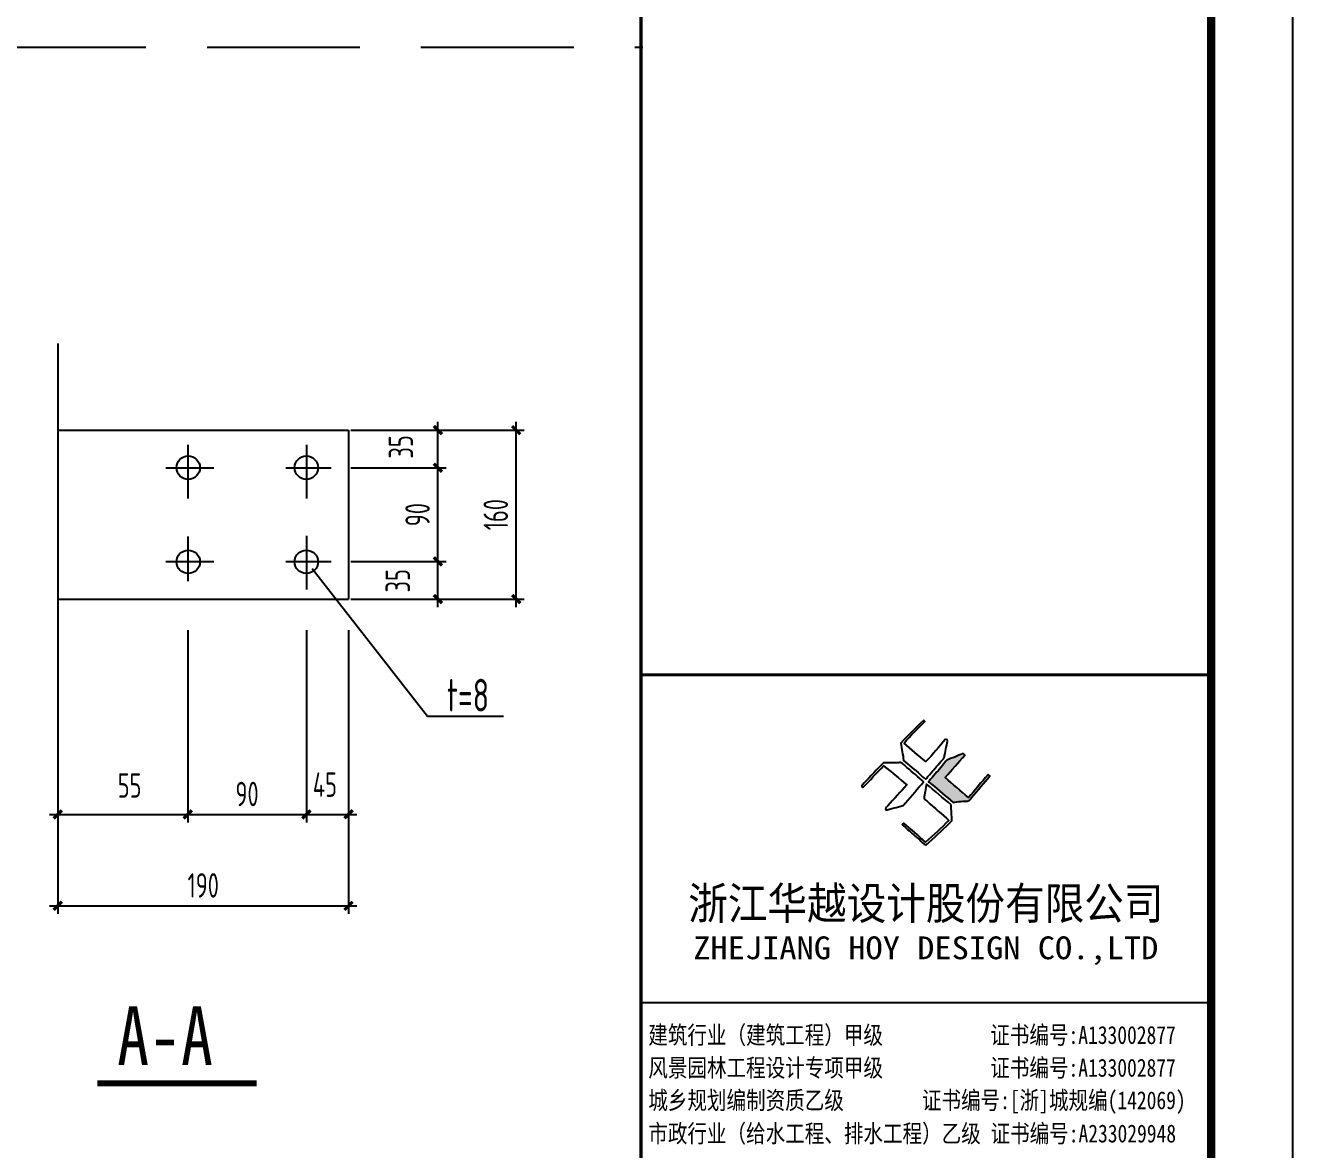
# Model space of a CAD drawing. Header units: millimetres. Extents: x 6950065 to 7140129, y 16284814 to 19754034.
# Drawn here: x 7069105 to 7084660, y 17765533 to 17779332 of the extents above; entities that cross this region are included whole.
import ezdxf
from ezdxf.enums import TextEntityAlignment as Align

# ---------------------------------------------------------------- set-up
doc = ezdxf.new("R2010")
doc.units = ezdxf.units.MM
doc.header["$LTSCALE"] = 1500
doc.header["$MEASUREMENT"] = 0
doc.linetypes.add('DASH', pattern=[0.35, 0.25, -0.1])
doc.layers.get('Defpoints').update_dxf_attribs({"color": 1})
for name, color, linetype in [('1', 7, 'Continuous'), ('AXIS', 3, 'Continuous'), ('C型钢', 6, 'Continuous'), ('PUB_DIM', 161, 'Continuous'), ('PUB_TEXT', 7, 'Continuous'), ('PUB_TITLE', 4, 'Continuous'), ('TK', 4, 'Continuous'), ('综合布线', 6, 'Continuous')]:
    doc.layers.add(name, color=color, linetype=linetype)
doc.styles.add('-宋体', font='', dxfattribs={"width": 0.8})
doc.styles.add('HT', font='simhei.ttf', dxfattribs={"width": 0.7})
doc.styles.add('TSSD_Dimension', font='Tssdeng.shx', dxfattribs={"width": 0.7, "bigfont": 'hztxt.shx'})
doc.styles.add('TSSD_REIN', font='tssdeng.shx', dxfattribs={"width": 0.7, "bigfont": 'tssdchn.shx'})
doc.styles.add('图签黑体', font='simhei.ttf', dxfattribs={"height": 550})
doc.styles.get('-宋体').set_extended_font_data('SimSun')
doc.dimstyles.new('TSSD_20_100', dxfattribs={"dimtxt": 300, "dimasz": 100, "dimexe": 100, "dimexo": 250, "dimgap": 100, "dimtad": 1, "dimdec": 0, "dimlfac": 0.2, "dimzin": 0, "dimdsep": 46, "dimtxsty": 'TSSD_Dimension', "dimblk": 'ARCHTICK', "dimcen": 0, "dimdle": 100, "dimclrt": 7, "dimadec": 0, "dimazin": 0, "dimtfac": 1, "dimtdec": 0, "dimtix": 1, "dimtmove": 2, "dimatfit": 3, "dimfxl": 0, "dimtolj": 1, "dimtzin": 0, "dimarcsym": 0})

# ---------------------------------------------------------------- blocks, each defined once
blk = doc.blocks.new('_ArchTick')
at = {"color": 0, "linetype": 'ByBlock', "const_width": 0.4}
blk.add_lwpolyline([(-0.5, -0.5), (0.5, 0.5)], dxfattribs=at)
blk = doc.blocks.new('*D955')
at = {"layer": 'Defpoints', "color": 0}
for p in [(7069503, 17771299), (7073072, 17771299), (7073072, 17768526)]:
    blk.add_point(p, dxfattribs=at)
at = {"layer": 'PUB_DIM', "color": 0, "lineweight": -2}
for p, q in [((7069503, 17771049), (7069503, 17768426)), ((7073072, 17771049), (7073072, 17768426)), ((7069403, 17768526), (7073172, 17768526))]:
    blk.add_line(p, q, dxfattribs=at)
at = {"layer": 'PUB_DIM', "color": 0, "lineweight": -2, "xscale": 100, "yscale": 100, "zscale": 100, "rotation": 180}
blk.add_blockref('_ArchTick', (7069503, 17768526), dxfattribs=at)
at = {"layer": 'PUB_DIM', "color": 0, "lineweight": -2, "xscale": 100, "yscale": 100, "zscale": 100}
blk.add_blockref('_ArchTick', (7073072, 17768526), dxfattribs=at)
at = {"layer": 'PUB_DIM', "color": 7, "insert": (7071288, 17768776), "char_height": 300, "attachment_point": 5, "style": 'TSSD_Dimension'}
blk.add_mtext('\\A1;190', dxfattribs=at)
blk = doc.blocks.new('*D956')
at = {"layer": 'Defpoints', "color": 0}
for p in [(7072554, 17772160), (7073072, 17772160), (7073072, 17769648)]:
    blk.add_point(p, dxfattribs=at)
at = {"layer": 'PUB_DIM', "color": 0, "lineweight": -2}
for p, q in [((7072554, 17771910), (7072554, 17769548)), ((7073072, 17771910), (7073072, 17769548)), ((7072454, 17769648), (7073172, 17769648))]:
    blk.add_line(p, q, dxfattribs=at)
at = {"layer": 'PUB_DIM', "color": 0, "lineweight": -2, "xscale": 100, "yscale": 100, "zscale": 100, "rotation": 180}
blk.add_blockref('_ArchTick', (7072554, 17769648), dxfattribs=at)
at = {"layer": 'PUB_DIM', "color": 0, "lineweight": -2, "xscale": 100, "yscale": 100, "zscale": 100}
blk.add_blockref('_ArchTick', (7073072, 17769648), dxfattribs=at)
at = {"layer": 'PUB_DIM', "color": 7, "insert": (7072782, 17770013), "char_height": 300, "attachment_point": 5, "style": 'TSSD_Dimension'}
blk.add_mtext('\\A1;45', dxfattribs=at)
blk = doc.blocks.new('*D957')
at = {"layer": 'Defpoints', "color": 0}
for p in [(7071099, 17772160), (7072554, 17772160), (7072554, 17769648)]:
    blk.add_point(p, dxfattribs=at)
at = {"layer": 'PUB_DIM', "color": 0, "lineweight": -2}
for p, q in [((7071099, 17771910), (7071099, 17769548)), ((7072554, 17771910), (7072554, 17769548)), ((7070999, 17769648), (7072654, 17769648))]:
    blk.add_line(p, q, dxfattribs=at)
at = {"layer": 'PUB_DIM', "color": 0, "lineweight": -2, "xscale": 100, "yscale": 100, "zscale": 100, "rotation": 180}
blk.add_blockref('_ArchTick', (7071099, 17769648), dxfattribs=at)
at = {"layer": 'PUB_DIM', "color": 0, "lineweight": -2, "xscale": 100, "yscale": 100, "zscale": 100}
blk.add_blockref('_ArchTick', (7072554, 17769648), dxfattribs=at)
at = {"layer": 'PUB_DIM', "color": 7, "insert": (7071826, 17769898), "char_height": 300, "attachment_point": 5, "style": 'TSSD_Dimension'}
blk.add_mtext('\\A1;90', dxfattribs=at)
blk = doc.blocks.new('*D958')
at = {"layer": 'Defpoints', "color": 0}
for p in [(7069503, 17772160), (7071099, 17772160), (7071099, 17769648)]:
    blk.add_point(p, dxfattribs=at)
at = {"layer": 'PUB_DIM', "color": 0, "lineweight": -2}
for p, q in [((7069503, 17771910), (7069503, 17769548)), ((7071099, 17771910), (7071099, 17769548)), ((7069403, 17769648), (7071199, 17769648))]:
    blk.add_line(p, q, dxfattribs=at)
at = {"layer": 'PUB_DIM', "color": 0, "lineweight": -2, "xscale": 100, "yscale": 100, "zscale": 100, "rotation": 180}
blk.add_blockref('_ArchTick', (7069503, 17769648), dxfattribs=at)
at = {"layer": 'PUB_DIM', "color": 0, "lineweight": -2, "xscale": 100, "yscale": 100, "zscale": 100}
blk.add_blockref('_ArchTick', (7071099, 17769648), dxfattribs=at)
at = {"layer": 'PUB_DIM', "color": 7, "insert": (7070384, 17770002), "char_height": 300, "attachment_point": 5, "style": 'TSSD_Dimension'}
blk.add_mtext('\\A1;55', dxfattribs=at)
blk = doc.blocks.new('*D961')
at = {"layer": 'Defpoints', "color": 0}
for p in [(7072851, 17772751), (7074169, 17772751), (7072851, 17772290)]:
    blk.add_point(p, dxfattribs=at)
at = {"layer": 'PUB_DIM', "color": 0, "lineweight": -2}
for p, q in [((7074169, 17772190), (7074169, 17772851)), ((7073101, 17772751), (7074269, 17772751)), ((7073101, 17772290), (7074269, 17772290))]:
    blk.add_line(p, q, dxfattribs=at)
at = {"layer": 'PUB_DIM', "color": 0, "lineweight": -2, "xscale": 100, "yscale": 100, "zscale": 100}
for p, rotation in [((7074169, 17772751), 90), ((7074169, 17772290), 270)]:
    blk.add_blockref('_ArchTick', p, dxfattribs=dict(at, rotation=rotation))
at = {"layer": 'PUB_DIM', "color": 7, "insert": (7073676, 17772515), "char_height": 300, "attachment_point": 5, "rotation": 90, "style": 'TSSD_Dimension'}
blk.add_mtext('\\A1;35', dxfattribs=at)
blk = doc.blocks.new('*D962')
at = {"layer": 'Defpoints', "color": 0}
for p in [(7073514, 17774364), (7075129, 17774364), (7073514, 17772290)]:
    blk.add_point(p, dxfattribs=at)
at = {"layer": 'PUB_DIM', "color": 0, "lineweight": -2}
for p, q in [((7073764, 17774364), (7075229, 17774364)), ((7075129, 17772190), (7075129, 17774464)), ((7073764, 17772290), (7075229, 17772290))]:
    blk.add_line(p, q, dxfattribs=at)
at = {"layer": 'PUB_DIM', "color": 0, "lineweight": -2, "xscale": 100, "yscale": 100, "zscale": 100}
for p, rotation in [((7075129, 17774364), 90), ((7075129, 17772290), 270)]:
    blk.add_blockref('_ArchTick', p, dxfattribs=dict(at, rotation=rotation))
at = {"layer": 'PUB_DIM', "color": 7, "insert": (7074879, 17773327), "char_height": 300, "attachment_point": 5, "rotation": 90, "style": 'TSSD_Dimension'}
blk.add_mtext('\\A1;160', dxfattribs=at)
blk = doc.blocks.new('*D963')
at = {"layer": 'Defpoints', "color": 0}
for p in [(7072851, 17774364), (7074169, 17774364), (7072851, 17773903)]:
    blk.add_point(p, dxfattribs=at)
at = {"layer": 'PUB_DIM', "color": 0, "lineweight": -2}
for p, q in [((7073101, 17774364), (7074269, 17774364)), ((7074169, 17773803), (7074169, 17774464)), ((7073101, 17773903), (7074269, 17773903))]:
    blk.add_line(p, q, dxfattribs=at)
at = {"layer": 'PUB_DIM', "color": 0, "lineweight": -2, "xscale": 100, "yscale": 100, "zscale": 100}
for p, rotation in [((7074169, 17774364), 90), ((7074169, 17773903), 270)]:
    blk.add_blockref('_ArchTick', p, dxfattribs=dict(at, rotation=rotation))
at = {"layer": 'PUB_DIM', "color": 7, "insert": (7073714, 17774158), "char_height": 300, "attachment_point": 5, "rotation": 90, "style": 'TSSD_Dimension'}
blk.add_mtext('\\A1;35', dxfattribs=at)
blk = doc.blocks.new('*D964')
at = {"layer": 'Defpoints', "color": 0}
for p in [(7072851, 17773903), (7074169, 17773903), (7072851, 17772751)]:
    blk.add_point(p, dxfattribs=at)
at = {"layer": 'PUB_DIM', "color": 0, "lineweight": -2}
for p, q in [((7073101, 17773903), (7074269, 17773903)), ((7074169, 17772651), (7074169, 17774003)), ((7073101, 17772751), (7074269, 17772751))]:
    blk.add_line(p, q, dxfattribs=at)
at = {"layer": 'PUB_DIM', "color": 0, "lineweight": -2, "xscale": 100, "yscale": 100, "zscale": 100}
for p, rotation in [((7074169, 17773903), 90), ((7074169, 17772751), 270)]:
    blk.add_blockref('_ArchTick', p, dxfattribs=dict(at, rotation=rotation))
at = {"layer": 'PUB_DIM', "color": 7, "insert": (7073919, 17773327), "char_height": 300, "attachment_point": 5, "rotation": 90, "style": 'TSSD_Dimension'}
blk.add_mtext('\\A1;90', dxfattribs=at)
blk = doc.blocks.new('A$C053D6479')
at = {"layer": 'PUB_TITLE'}
h = blk.add_hatch(color=256, dxfattribs=at)
h.dxf.hatch_style = 1
edge = h.paths.add_edge_path()
edge.add_spline(control_points=[(1026, 827), (1105, 920), (1188, 1008), (1266, 1102)], knot_values=[13, 13, 13, 13, 14, 14, 14, 14], degree=3, periodic=0)
edge.add_spline(control_points=[(1266, 1102), (1258, 1111), (1249, 1119), (1239, 1116)], knot_values=[12, 12, 12, 12, 13, 13, 13, 13], degree=3, periodic=0)
edge.add_spline(control_points=[(1239, 1116), (1210, 1107), (1179, 1092), (1144, 1077)], knot_values=[11, 11, 11, 11, 12, 12, 12, 12], degree=3, periodic=0)
edge.add_spline(control_points=[(1144, 1077), (1109, 1063), (1069, 1053), (1047, 1038)], knot_values=[10, 10, 10, 10, 11, 11, 11, 11], degree=3, periodic=0)
edge.add_spline(control_points=[(1047, 1038), (1028, 1026), (1007, 992), (991, 972)], knot_values=[9, 9, 9, 9, 10, 10, 10, 10], degree=3, periodic=0)
edge.add_spline(control_points=[(991, 972), (942, 913), (899, 868), (849, 810)], knot_values=[8, 8, 8, 8, 9, 9, 9, 9], degree=3, periodic=0)
edge.add_spline(control_points=[(849, 810), (842, 801), (822, 776), (822, 775)], knot_values=[7, 7, 7, 7, 8, 8, 8, 8], degree=3, periodic=0)
edge.add_spline(control_points=[(822, 775), (823, 771), (848, 752), (859, 744)], knot_values=[6, 6, 6, 6, 7, 7, 7, 7], degree=3, periodic=0)
edge.add_spline(control_points=[(859, 744), (949, 670), (1035, 592), (1122, 521)], knot_values=[5, 5, 5, 5, 6, 6, 6, 6], degree=3, periodic=0)
edge.add_spline(control_points=[(1122, 521), (1153, 527), (1185, 530), (1217, 533)], knot_values=[4, 4, 4, 4, 5, 5, 5, 5], degree=3, periodic=0)
edge.add_spline(control_points=[(1217, 533), (1246, 535), (1293, 532), (1316, 542)], knot_values=[3, 3, 3, 3, 4, 4, 4, 4], degree=3, periodic=0)
edge.add_spline(control_points=[(1316, 542), (1327, 547), (1338, 565), (1349, 579)], knot_values=[2, 2, 2, 2, 3, 3, 3, 3], degree=3, periodic=0)
edge.add_spline(control_points=[(1349, 579), (1423, 670), (1507, 759), (1572, 848)], knot_values=[1, 1, 1, 1, 2, 2, 2, 2], degree=3, periodic=0)
edge.add_spline(control_points=[(1572, 848), (1564, 852), (1561, 861), (1551, 862)], knot_values=[0, 0, 0, 0, 1, 1, 1, 1], degree=3, periodic=0)
edge.add_spline(control_points=[(1551, 862), (1469, 769), (1393, 671), (1310, 579)], knot_values=[15, 15, 15, 15, 16, 16, 16, 16], degree=3, periodic=0)
edge.add_spline(control_points=[(1310, 579), (1216, 662), (1118, 742), (1026, 827)], knot_values=[14, 14, 14, 14, 15, 15, 15, 15], degree=3, periodic=0)
at = {"layer": 'TK'}
for points, knots in [([(1031, 1298), (1066, 1286), (1054, 1262), (1045, 1224), (1036, 1188), (1031, 1158), (1024, 1121), (1020, 1104), (1017, 1085), (1012, 1071), (1004, 1052), (976, 1026), (956, 1003), (906, 946), (866, 899), (814, 839), (806, 829), (789, 806), (787, 806), (777, 804), (728, 856), (719, 864), (651, 922), (580, 978), (514, 1036), (509, 1106), (488, 1176), (479, 1247), (570, 1343), (663, 1436), (758, 1526), (764, 1523), (768, 1518), (774, 1515), (693, 1422), (599, 1343), (520, 1249), (607, 1171), (698, 1096), (789, 1021), (874, 1109), (950, 1206), (1031, 1298)], [0, 0, 0, 0, 1, 1, 1, 2, 2, 2, 3, 3, 3, 4, 4, 4, 5, 5, 5, 6, 6, 6, 7, 7, 7, 8, 8, 8, 9, 9, 9, 10, 10, 10, 11, 11, 11, 12, 12, 12, 13, 13, 13, 14, 14, 14, 14]), ([(1551, 862), (1561, 861), (1564, 852), (1572, 848), (1507, 759), (1423, 670), (1349, 579), (1338, 565), (1327, 547), (1316, 542), (1293, 532), (1246, 535), (1217, 533), (1185, 530), (1153, 527), (1122, 521), (1035, 592), (949, 670), (859, 744), (848, 752), (823, 771), (822, 775), (822, 776), (842, 801), (849, 810), (899, 868), (942, 913), (991, 972), (1007, 992), (1028, 1026), (1047, 1038), (1069, 1053), (1109, 1063), (1144, 1077), (1179, 1092), (1210, 1107), (1239, 1116), (1249, 1119), (1258, 1111), (1266, 1102), (1188, 1008), (1105, 920), (1026, 827), (1118, 742), (1216, 662), (1310, 579), (1393, 671), (1469, 769), (1551, 862)], [0, 0, 0, 0, 1, 1, 1, 2, 2, 2, 3, 3, 3, 4, 4, 4, 5, 5, 5, 6, 6, 6, 7, 7, 7, 8, 8, 8, 9, 9, 9, 10, 10, 10, 11, 11, 11, 12, 12, 12, 13, 13, 13, 14, 14, 14, 15, 15, 15, 16, 16, 16, 16]), ([(555, 949), (624, 891), (699, 833), (760, 773), (689, 691), (614, 604), (539, 517), (529, 505), (516, 487), (506, 482), (492, 475), (469, 472), (452, 467), (416, 456), (383, 448), (342, 438), (323, 433), (297, 422), (293, 440), (291, 452), (313, 470), (322, 480), (400, 566), (477, 652), (553, 736), (460, 815), (366, 894), (270, 970), (183, 883), (101, 791), (16, 703), (-18, 714), (9, 735), (28, 755), (103, 838), (192, 930), (266, 1005), (319, 1009), (387, 1005), (442, 1007), (456, 1008), (472, 1011), (485, 1007), (507, 1000), (534, 967), (555, 949)], [0, 0, 0, 0, 1, 1, 1, 2, 2, 2, 3, 3, 3, 4, 4, 4, 5, 5, 5, 6, 6, 6, 7, 7, 7, 8, 8, 8, 9, 9, 9, 10, 10, 10, 11, 11, 11, 12, 12, 12, 13, 13, 13, 14, 14, 14, 15, 15, 15, 15]), ([(1097, 490), (1100, 425), (1106, 361), (1107, 294), (1018, 207), (925, 121), (830, 33), (818, 21), (800, 0), (787, 0), (768, -1), (725, 49), (712, 60), (662, 103), (616, 143), (568, 186), (545, 207), (518, 224), (499, 250), (501, 259), (511, 261), (516, 267), (609, 192), (696, 111), (785, 33), (883, 118), (977, 208), (1070, 298), (992, 373), (892, 456), (803, 534), (791, 544), (768, 561), (766, 569), (761, 588), (776, 634), (780, 655), (785, 690), (788, 721), (795, 746), (897, 661), (998, 576), (1097, 490)], [0, 0, 0, 0, 1, 1, 1, 2, 2, 2, 3, 3, 3, 4, 4, 4, 5, 5, 5, 6, 6, 6, 7, 7, 7, 8, 8, 8, 9, 9, 9, 10, 10, 10, 11, 11, 11, 12, 12, 12, 13, 13, 13, 14, 14, 14, 14])]:
    blk.add_open_spline(points, degree=3, knots=knots, dxfattribs=at)
blk = doc.blocks.new('GeYuanFrame_76101748', base_point=(20.09, 4.53))
at = {"layer": 'TK'}
blk.add_line((781.09, 316.93), (851.09, 316.93), dxfattribs=at)
blk.add_lwpolyline([(20.09, 4.53), (20.09, 598.53), (861.09, 598.53), (861.09, 4.53)], close=True, dxfattribs=at)
at = {"layer": 'TK', "const_width": 1}
blk.add_lwpolyline([(45.09, 588.53), (851.09, 588.53), (851.09, 14.53), (45.09, 14.53)], close=True, dxfattribs=at)
at = {"layer": 'TK'}
for points, const_width in [([(781.09, 588.53), (781.09, 14.53)], 0.4), ([(781.09, 357.14), (851.09, 357.14)], 0.35)]:
    blk.add_lwpolyline(points, dxfattribs=dict(at, const_width=const_width))
at = {"layer": 'PUB_TITLE', "xscale": 0.01000000000021828, "yscale": 0.01000000000021828, "zscale": 0.01}
blk.add_blockref('A$C053D6479', (808.19, 336.27), dxfattribs=at)
at = {"layer": 'TK'}
for s, height, style, width, p in [('浙江华越设计股份有限公司', 3.96, 'HT', 0.9, (816.07, 329.16)), ('ZHEJIANG HOY DESIGN CO.,LTD', 2.8, '图签黑体', 1.11, (816.06, 323.29))]:
    blk.add_text(s, height=height, dxfattribs=dict(at, style=style, width=width)).set_placement(p, align=Align.MIDDLE)
at = {"layer": 'TK', "style": '-宋体', "width": 0.8}
for s, p in [('建筑行业（建筑工程）甲级           证书编号:A133002877', (782, 311.83)), ('风景园林工程设计专项甲级           证书编号:A133002877', (782, 307.81)), ('城乡规划编制资质乙级        证书编号:[浙]城规编(142069)', (782, 303.82)), ('市政行业（给水工程、排水工程）乙级 证书编号:A233029948', (782, 299.74))]:
    blk.add_text(s, height=2.2, dxfattribs=at).set_placement(p)

msp = doc.modelspace()

# ---------------------------------------------------------------- linework, layer by layer
at = {"color": 0, "linetype": 'ByBlock'}
for p, q in [((7069503.1, 17775426.8), (7069503.1, 17770615.6)), ((7069503.1, 17774363.8), (7073072.2, 17774363.8)), ((7073072.2, 17774363.8), (7073072.2, 17772290.2)), ((7071099.1, 17774182.3), (7071099.1, 17773523.4)), ((7072553.8, 17774182.3), (7072553.8, 17773523.4)), ((7070830.9, 17773903), (7071417.8, 17773903)), ((7072304, 17773903), (7072857.5, 17773903)), ((7071099.1, 17773056.5), (7071099.1, 17772509.8)), ((7072553.8, 17773065), (7072553.8, 17772406.1)), ((7070830.9, 17772751), (7071417.8, 17772751)), ((7072304, 17772751), (7072857.5, 17772751)), ((7069503.1, 17772290.2), (7073072.2, 17772290.2))]:
    msp.add_line(p, q, dxfattribs=at)
for centre in [(7071104.6, 17773903), (7072553.8, 17773903), (7071104.6, 17772747.5), (7072553.8, 17772747.5)]:
    msp.add_circle(centre, 143.7, dxfattribs=at)
at = {"layer": 'AXIS', "linetype": 'ByBlock'}
for p, q in [((7072624.5, 17772666), (7074039.3, 17770854.1)), ((7074039.3, 17770854.1), (7074973, 17770854.1))]:
    msp.add_line(p, q, dxfattribs=at)
at = {"layer": 'PUB_TEXT', "const_width": 72}
msp.add_lwpolyline([(7069989.7, 17766346.8), (7071943.3, 17766346.8)], dxfattribs=at)
at = {"layer": '综合布线', "linetype": 'DASH', "ltscale": 5}
msp.add_line((7003085, 17779064.4), (7076685, 17779064.4), dxfattribs=at)

# ---------------------------------------------------------------- block references
at = {"layer": 'C型钢', "color": 3, "xscale": 100, "yscale": 100, "zscale": 100}
msp.add_blockref('GeYuanFrame_76101748', (7000559.9, 17736100.1), dxfattribs=at)

# ---------------------------------------------------------------- texts
at = {"layer": '1', "linetype": 'Continuous', "style": 'TSSD_REIN', "width": 0.7}
msp.add_text('t=8', height=400, dxfattribs=at).set_placement((7074278.5, 17770910.9))
at = {"layer": 'PUB_TEXT', "style": '-宋体', "width": 0.8}
msp.add_text('A-A', height=720, dxfattribs=at).set_placement((7070231.5, 17766571.8))

# ---------------------------------------------------------------- dimensions: what is measured, and where the dimension line sits
at = {"layer": 'PUB_DIM'}
for base, p1, p2, angle, text, picture, middle in [((7074169.1, 17774363.8), (7072851.4, 17773903), (7072851.4, 17774363.8), 90, '35', '*D963', (7073714.1, 17774157.5)), ((7074169.1, 17772751), (7072851.4, 17772290.2), (7072851.4, 17772751), 90, '35', '*D961', (7073675.7, 17772515.2)), ((7071099.1, 17769647.9), (7069503.1, 17772160), (7071099.1, 17772160), 0, '55', '*D958', (7070383.8, 17770002.4)), ((7073072.2, 17769647.9), (7072553.8, 17772160), (7073072.2, 17772160), 0, '45', '*D956', (7072782, 17770012.6))]:
    dim = msp.add_linear_dim(base=base, p1=p1, p2=p2, angle=angle, text=text, dimstyle='TSSD_20_100', dxfattribs=at)
    dim.commit()
    dim.dimension.update_dxf_attribs({"geometry": picture, "text_midpoint": middle, "dimtype": 129})
for p1, p2, distance, text, picture, middle in [((7073514.4, 17772290.2), (7073514.4, 17774363.8), -1614.5, '160', '*D962', (7074878.9, 17773327)), ((7072851.4, 17772751), (7072851.4, 17773903), -1317.7, '90', '*D964', (7073919.1, 17773327)), ((7071099.1, 17772160), (7072553.8, 17772160), -2512.1, '90', '*D957', (7071826.4, 17769897.9)), ((7069503.1, 17771298.6), (7073072.2, 17771298.6), -2772.4, '190', '*D955', (7071287.6, 17768776.2))]:
    dim = msp.add_aligned_dim(p1=p1, p2=p2, distance=distance, text=text, dimstyle='TSSD_20_100', dxfattribs=at)
    dim.commit()
    dim.dimension.update_dxf_attribs({"geometry": picture, "text_midpoint": middle})

doc.saveas('drawing.dxf')
